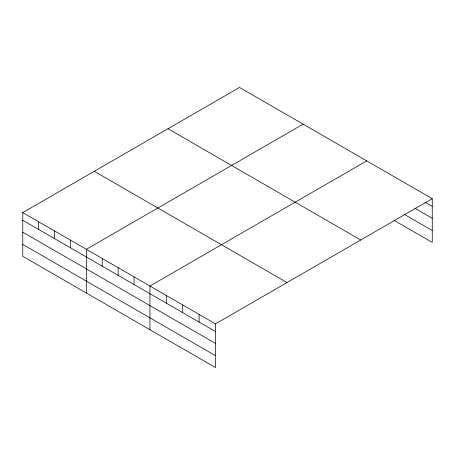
<?xml version="1.0" encoding="UTF-8"?>
<svg xmlns="http://www.w3.org/2000/svg" width="455" height="455" viewBox="0 0 455 455"><rect width="100%" height="100%" fill="white"/><g stroke="black" fill="none" stroke-linecap="round" stroke-linejoin="round"><path stroke-width="0.68" d="M22.75 212.593L215.482 323.863L215.482 367.56L22.75 256.29L22.75 212.593L239.518 87.44L432.25 198.71L432.25 242.407L394.024 220.339M303.121 124.158L86.353 249.312L86.353 293.009M366.724 160.882L149.951 286.03L149.951 329.727M215.482 323.863L432.25 198.71M424.97 202.185L432.25 206.388M414.653 208.117L432.25 218.275M404.341 214.407L432.25 230.52M167.986 128.742L360.718 240.012M94.282 171.29L287.014 282.561M22.75 220.265L215.482 331.536M22.75 232.152L215.482 343.423M22.75 244.398L215.482 355.673M199.097 314.405L199.097 322.077M182.717 304.947L182.717 312.619M166.337 295.488L166.337 303.161M134.054 276.85L134.054 284.523M118.152 267.671L118.152 275.343M102.25 258.491L102.25 266.164M70.451 240.132L70.451 247.804M54.549 230.952L54.549 238.625M38.652 221.773L38.652 229.445"/></g></svg>
